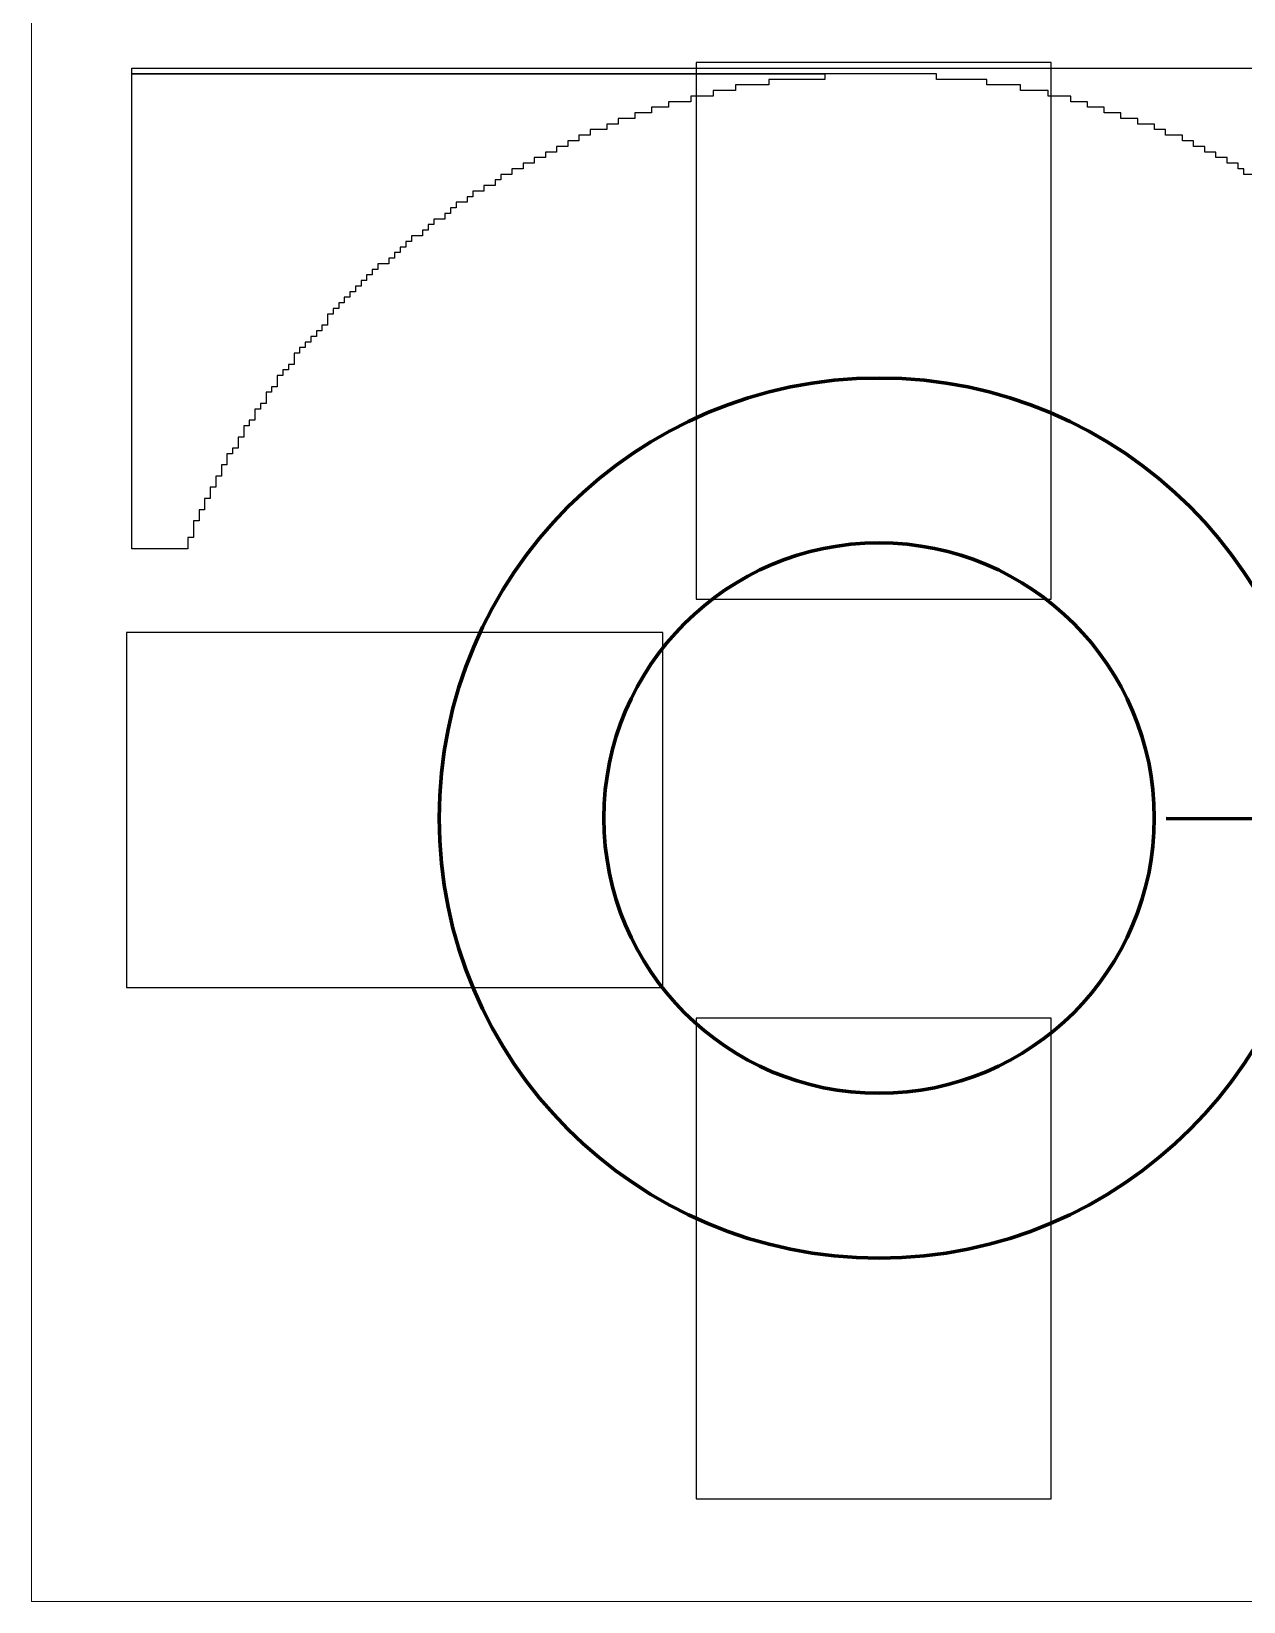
# Model space of a CAD drawing. Header units: millimetres. Extents: x -51 to 50, y -37 to 38.
# Drawn here: x -49.9 to -38.88, y -37.4 to -23.13 of the extents above; entities that cross this region are included whole.
import ezdxf

# ---------------------------------------------------------------- set-up
doc = ezdxf.new("R2010")
doc.units = ezdxf.units.MM
doc.header["$MEASUREMENT"] = 0
doc.layers.add('Camada 1', color=7, linetype='Continuous')

msp = doc.modelspace()

# ---------------------------------------------------------------- linework, layer by layer
at = {"layer": 'Camada 1', "lineweight": 211}
msp.add_ellipse((-42.1915, -30.2764), major_axis=(0, 4), ratio=1, dxfattribs=at)
at = {"layer": 'Camada 1', "lineweight": 120}
msp.add_ellipse((-42.1914, -30.2763), major_axis=(0, 2.5019), ratio=1, dxfattribs=at)
at = {"layer": 'Camada 1', "lineweight": 18}
msp.add_open_spline([(-49.8984, -37.3982), (-49.8984, -37.3982), (49.8984, -37.3982), (49.8984, -37.3982), (49.8984, -37.3982), (49.8984, -37.3982), (49.8984, 37.3983), (49.8984, 37.3983), (49.8984, 37.3983), (49.8984, 37.3983), (-49.8984, 37.3983), (-49.8984, 37.3983), (-49.8984, 37.3983), (-49.8984, 37.3983), (-49.8984, -37.3982), (-49.8984, -37.3982)], degree=3, knots=[0, 0, 0, 0, 0.2, 0.2, 0.2, 0.2, 0.4, 0.4, 0.4, 0.4, 0.6, 0.6, 0.6, 0.6, 1, 1, 1, 1], dxfattribs=at)
at = {"layer": 'Camada 1'}
for points, knots in [([(-48.984, -23.46), (-48.984, -23.46), (-48.984, -23.5108), (-48.984, -23.5108), (-48.984, -23.5108), (-48.984, -23.5108), (-41.6688, -23.5108), (-41.6688, -23.5108), (-41.6688, -23.5108), (-41.6688, -23.5108), (-41.6688, -23.5616), (-41.6688, -23.5616), (-41.6688, -23.5616), (-41.6688, -23.5616), (-41.2116, -23.5616), (-41.2116, -23.5616), (-41.2116, -23.5616), (-41.2116, -23.5616), (-41.2116, -23.6124), (-41.2116, -23.6124), (-41.2116, -23.6124), (-41.2116, -23.6124), (-40.9068, -23.6124), (-40.9068, -23.6124), (-40.9068, -23.6124), (-40.9068, -23.6124), (-40.9068, -23.6632), (-40.9068, -23.6632), (-40.9068, -23.6632), (-40.9068, -23.6632), (-40.6528, -23.6632), (-40.6528, -23.6632), (-40.6528, -23.6632), (-40.6528, -23.6632), (-40.6528, -23.714), (-40.6528, -23.714), (-40.6528, -23.714), (-40.6528, -23.714), (-40.4496, -23.714), (-40.4496, -23.714), (-40.4496, -23.714), (-40.4496, -23.714), (-40.4496, -23.7648), (-40.4496, -23.7648), (-40.4496, -23.7648), (-40.4496, -23.7648), (-40.2972, -23.7648), (-40.2972, -23.7648), (-40.2972, -23.7648), (-40.2972, -23.7648), (-40.2972, -23.8156), (-40.2972, -23.8156), (-40.2972, -23.8156), (-40.2972, -23.8156), (-40.1448, -23.8156), (-40.1448, -23.8156), (-40.1448, -23.8156), (-40.1448, -23.8156), (-40.1448, -23.8664), (-40.1448, -23.8664), (-40.1448, -23.8664), (-40.1448, -23.8664), (-39.9924, -23.8664), (-39.9924, -23.8664), (-39.9924, -23.8664), (-39.9924, -23.8664), (-39.9924, -23.9172), (-39.9924, -23.9172), (-39.9924, -23.9172), (-39.9924, -23.9172), (-39.84, -23.9172), (-39.84, -23.9172), (-39.84, -23.9172), (-39.84, -23.9172), (-39.84, -23.968), (-39.84, -23.968), (-39.84, -23.968), (-39.84, -23.968), (-39.6876, -23.968), (-39.6876, -23.968), (-39.6876, -23.968), (-39.6876, -23.968), (-39.6876, -24.0188), (-39.6876, -24.0188), (-39.6876, -24.0188), (-39.6876, -24.0188), (-39.586, -24.0188), (-39.586, -24.0188), (-39.586, -24.0188), (-39.586, -24.0188), (-39.586, -24.0696), (-39.586, -24.0696), (-39.586, -24.0696), (-39.586, -24.0696), (-39.4336, -24.0696), (-39.4336, -24.0696), (-39.4336, -24.0696), (-39.4336, -24.0696), (-39.4336, -24.1204), (-39.4336, -24.1204), (-39.4336, -24.1204), (-39.4336, -24.1204), (-39.332, -24.1204), (-39.332, -24.1204), (-39.332, -24.1204), (-39.332, -24.1204), (-39.332, -24.1712), (-39.332, -24.1712), (-39.332, -24.1712), (-39.332, -24.1712), (-39.2304, -24.1712), (-39.2304, -24.1712), (-39.2304, -24.1712), (-39.2304, -24.1712), (-39.2304, -24.222), (-39.2304, -24.222), (-39.2304, -24.222), (-39.2304, -24.222), (-39.1288, -24.222), (-39.1288, -24.222), (-39.1288, -24.222), (-39.1288, -24.222), (-39.1288, -24.2728), (-39.1288, -24.2728), (-39.1288, -24.2728), (-39.1288, -24.2728), (-39.0272, -24.2728), (-39.0272, -24.2728), (-39.0272, -24.2728), (-39.0272, -24.2728), (-39.0272, -24.3236), (-39.0272, -24.3236), (-39.0272, -24.3236), (-39.0272, -24.3236), (-38.9256, -24.3236), (-38.9256, -24.3236), (-38.9256, -24.3236), (-38.9256, -24.3236), (-38.9256, -24.3744), (-38.9256, -24.3744), (-38.9256, -24.3744), (-38.9256, -24.3744), (-38.8748, -24.3744), (-38.8748, -24.3744), (-38.8748, -24.3744), (-38.8748, -24.3744), (-38.8748, -24.4252), (-38.8748, -24.4252), (-38.8748, -24.4252), (-38.8748, -24.4252), (-38.7732, -24.4252), (-38.7732, -24.4252), (-38.7732, -24.4252), (-38.7732, -24.4252), (-38.7732, -24.476), (-38.7732, -24.476), (-38.7732, -24.476), (-38.7732, -24.476), (-38.6716, -24.476), (-38.6716, -24.476), (-38.6716, -24.476), (-38.6716, -24.476), (-38.6716, -24.5268), (-38.6716, -24.5268), (-38.6716, -24.5268), (-38.6716, -24.5268), (-38.57, -24.5268), (-38.57, -24.5268), (-38.57, -24.5268), (-38.57, -24.5268), (-38.57, -24.5776), (-38.57, -24.5776), (-38.57, -24.5776), (-38.57, -24.5776), (-38.5192, -24.5776), (-38.5192, -24.5776), (-38.5192, -24.5776), (-38.5192, -24.5776), (-38.5192, -24.6284), (-38.5192, -24.6284), (-38.5192, -24.6284), (-38.5192, -24.6284), (-38.4176, -24.6284), (-38.4176, -24.6284), (-38.4176, -24.6284), (-38.4176, -24.6284), (-38.4176, -24.6791), (-38.4176, -24.6791), (-38.4176, -24.6791), (-38.4176, -24.6791), (-38.3668, -24.6791), (-38.3668, -24.6791), (-38.3668, -24.6791), (-38.3668, -24.6791), (-38.3668, -24.7299), (-38.3668, -24.7299), (-38.3668, -24.7299), (-38.3668, -24.7299), (-34.506, -24.7299), (-34.506, -24.7299), (-34.506, -24.7299), (-34.506, -24.7299), (-34.506, -24.7807), (-34.506, -24.7807), (-34.506, -24.7807), (-34.506, -24.7807), (-34.1504, -24.7807), (-34.1504, -24.7807), (-34.1504, -24.7807), (-34.1504, -24.7807), (-34.1504, -24.8315), (-34.1504, -24.8315), (-34.1504, -24.8315), (-34.1504, -24.8315), (-33.998, -24.8315), (-33.998, -24.8315), (-33.998, -24.8315), (-33.998, -24.8315), (-33.998, -24.8823), (-33.998, -24.8823), (-33.998, -24.8823), (-33.998, -24.8823), (-33.8456, -24.8823), (-33.8456, -24.8823), (-33.8456, -24.8823), (-33.8456, -24.8823), (-33.8456, -24.9331), (-33.8456, -24.9331), (-33.8456, -24.9331), (-33.8456, -24.9331), (-33.744, -24.9331), (-33.744, -24.9331), (-33.744, -24.9331), (-33.744, -24.9331), (-33.744, -24.9839), (-33.744, -24.9839), (-33.744, -24.9839), (-33.744, -24.9839), (-33.6932, -24.9839), (-33.6932, -24.9839), (-33.6932, -24.9839), (-33.6932, -24.9839), (-33.6932, -25.0347), (-33.6932, -25.0347), (-33.6932, -25.0347), (-33.6932, -25.0347), (-33.5916, -25.0347), (-33.5916, -25.0347), (-33.5916, -25.0347), (-33.5916, -25.0347), (-33.5916, -25.0855), (-33.5916, -25.0855), (-33.5916, -25.0855), (-33.5916, -25.0855), (-33.5408, -25.0855), (-33.5408, -25.0855), (-33.5408, -25.0855), (-33.5408, -25.0855), (-33.5408, -25.1363), (-33.5408, -25.1363), (-33.5408, -25.1363), (-33.5408, -25.1363), (-33.4392, -25.1363), (-33.4392, -25.1363), (-33.4392, -25.1363), (-33.4392, -25.1363), (-33.4392, -25.1871), (-33.4392, -25.1871), (-33.4392, -25.1871), (-33.4392, -25.1871), (-33.3884, -25.1871), (-33.3884, -25.1871), (-33.3884, -25.1871), (-33.3884, -25.1871), (-33.3884, -25.2379), (-33.3884, -25.2379), (-33.3884, -25.2379), (-33.3884, -25.2379), (-33.3376, -25.2379), (-33.3376, -25.2379), (-33.3376, -25.2379), (-33.3376, -25.2379), (-33.3376, -25.2887), (-33.3376, -25.2887), (-33.3376, -25.2887), (-33.3376, -25.2887), (-33.2868, -25.2887), (-33.2868, -25.2887), (-33.2868, -25.2887), (-33.2868, -25.2887), (-33.2868, -25.3395), (-33.2868, -25.3395), (-33.2868, -25.3395), (-33.2868, -25.3395), (-33.236, -25.3395), (-33.236, -25.3395), (-33.236, -25.3395), (-33.236, -25.3395), (-33.236, -25.4411), (-33.236, -25.4411), (-33.236, -25.4411), (-33.236, -25.4411), (-33.1852, -25.4411), (-33.1852, -25.4411), (-33.1852, -25.4411), (-33.1852, -25.4411), (-33.1852, -25.4919), (-33.1852, -25.4919), (-33.1852, -25.4919), (-33.1852, -25.4919), (-33.1344, -25.4919), (-33.1344, -25.4919), (-33.1344, -25.4919), (-33.1344, -25.4919), (-33.1344, -25.5935), (-33.1344, -25.5935), (-33.1344, -25.5935), (-33.1344, -25.5935), (-33.0836, -25.5935), (-33.0836, -25.5935), (-33.0836, -25.5935), (-33.0836, -25.5935), (-33.0836, -25.6443), (-33.0836, -25.6443), (-33.0836, -25.6443), (-33.0836, -25.6443), (-33.0328, -25.6443), (-33.0328, -25.6443), (-33.0328, -25.6443), (-33.0328, -25.6443), (-33.0328, -25.7459), (-33.0328, -25.7459), (-33.0328, -25.7459), (-33.0328, -25.7459), (-32.982, -25.7459), (-32.982, -25.7459), (-32.982, -25.7459), (-32.982, -25.7459), (-32.982, -25.8983), (-32.982, -25.8983), (-32.982, -25.8983), (-32.982, -25.8983), (-32.9312, -25.8983), (-32.9312, -25.8983), (-32.9312, -25.8983), (-32.9312, -25.8983), (-32.9312, -26.0507), (-32.9312, -26.0507), (-32.9312, -26.0507), (-32.9312, -26.0507), (-32.8804, -26.0507), (-32.8804, -26.0507), (-32.8804, -26.0507), (-32.8804, -26.0507), (-32.8804, -26.8635), (-32.8804, -26.8635), (-32.8804, -26.8635), (-32.8804, -26.8635), (-32.9312, -26.8635), (-32.9312, -26.8635), (-32.9312, -26.8635), (-32.9312, -26.8635), (-32.9312, -26.9143), (-32.9312, -26.9143), (-32.9312, -26.9143), (-32.9312, -26.9143), (-25.9209, -26.9143), (-25.9209, -26.9143), (-25.9209, -26.9143), (-25.9209, -26.9143), (-25.9209, -26.8635), (-25.9209, -26.8635), (-25.9209, -26.8635), (-25.9209, -26.8635), (-26.1749, -26.8635), (-26.1749, -26.8635), (-26.1749, -26.8635), (-26.1749, -26.8635), (-26.1749, -26.8127), (-26.1749, -26.8127), (-26.1749, -26.8127), (-26.1749, -26.8127), (-26.3273, -26.8127), (-26.3273, -26.8127), (-26.3273, -26.8127), (-26.3273, -26.8127), (-26.3273, -26.7619), (-26.3273, -26.7619), (-26.3273, -26.7619), (-26.3273, -26.7619), (-26.4289, -26.7619), (-26.4289, -26.7619), (-26.4289, -26.7619), (-26.4289, -26.7619), (-26.4289, -26.7111), (-26.4289, -26.7111), (-26.4289, -26.7111), (-26.4289, -26.7111), (-26.5305, -26.7111), (-26.5305, -26.7111), (-26.5305, -26.7111), (-26.5305, -26.7111), (-26.5305, -26.6603), (-26.5305, -26.6603), (-26.5305, -26.6603), (-26.5305, -26.6603), (-26.5813, -26.6603), (-26.5813, -26.6603), (-26.5813, -26.6603), (-26.5813, -26.6603), (-26.5813, -26.6095), (-26.5813, -26.6095), (-26.5813, -26.6095), (-26.5813, -26.6095), (-26.6829, -26.6095), (-26.6829, -26.6095), (-26.6829, -26.6095), (-26.6829, -26.6095), (-26.6829, -26.5587), (-26.6829, -26.5587), (-26.6829, -26.5587), (-26.6829, -26.5587), (-26.7337, -26.5587), (-26.7337, -26.5587), (-26.7337, -26.5587), (-26.7337, -26.5587), (-26.7337, -26.5079), (-26.7337, -26.5079), (-26.7337, -26.5079), (-26.7337, -26.5079), (-26.8352, -26.5079), (-26.8352, -26.5079), (-26.8352, -26.5079), (-26.8352, -26.5079), (-26.8352, -26.4571), (-26.8352, -26.4571), (-26.8352, -26.4571), (-26.8352, -26.4571), (-26.886, -26.4571), (-26.886, -26.4571), (-26.886, -26.4571), (-26.886, -26.4571), (-26.886, -26.4063), (-26.886, -26.4063), (-26.886, -26.4063), (-26.886, -26.4063), (-26.9368, -26.4063), (-26.9368, -26.4063), (-26.9368, -26.4063), (-26.9368, -26.4063), (-26.9368, -26.3555), (-26.9368, -26.3555), (-26.9368, -26.3555), (-26.9368, -26.3555), (-26.9876, -26.3555), (-26.9876, -26.3555), (-26.9876, -26.3555), (-26.9876, -26.3555), (-26.9876, -26.2539), (-26.9876, -26.2539), (-26.9876, -26.2539), (-26.9876, -26.2539), (-27.0384, -26.2539), (-27.0384, -26.2539), (-27.0384, -26.2539), (-27.0384, -26.2539), (-27.0384, -26.2031), (-27.0384, -26.2031), (-27.0384, -26.2031), (-27.0384, -26.2031), (-27.0892, -26.2031), (-27.0892, -26.2031), (-27.0892, -26.2031), (-27.0892, -26.2031), (-27.0892, -26.1523), (-27.0892, -26.1523), (-27.0892, -26.1523), (-27.0892, -26.1523), (-27.14, -26.1523), (-27.14, -26.1523), (-27.14, -26.1523), (-27.14, -26.1523), (-27.14, -26.0507), (-27.14, -26.0507), (-27.14, -26.0507), (-27.14, -26.0507), (-27.1908, -26.0507), (-27.1908, -26.0507), (-27.1908, -26.0507), (-27.1908, -26.0507), (-27.1908, -25.9491), (-27.1908, -25.9491), (-27.1908, -25.9491), (-27.1908, -25.9491), (-27.2416, -25.9491), (-27.2416, -25.9491), (-27.2416, -25.9491), (-27.2416, -25.9491), (-27.2416, -25.8475), (-27.2416, -25.8475), (-27.2416, -25.8475), (-27.2416, -25.8475), (-27.2924, -25.8475), (-27.2924, -25.8475), (-27.2924, -25.8475), (-27.2924, -25.8475), (-27.2924, -25.6951), (-27.2924, -25.6951), (-27.2924, -25.6951), (-27.2924, -25.6951), (-27.3432, -25.6951), (-27.3432, -25.6951), (-27.3432, -25.6951), (-27.3432, -25.6951), (-27.3432, -25.4919), (-27.3432, -25.4919), (-27.3432, -25.4919), (-27.3432, -25.4919), (-27.394, -25.4919), (-27.394, -25.4919), (-27.394, -25.4919), (-27.394, -25.4919), (-27.394, -24.8823), (-27.394, -24.8823), (-27.394, -24.8823), (-27.394, -24.8823), (-27.3432, -24.8823), (-27.3432, -24.8823), (-27.3432, -24.8823), (-27.3432, -24.8823), (-27.3432, -24.6791), (-27.3432, -24.6791), (-27.3432, -24.6791), (-27.3432, -24.6791), (-27.2924, -24.6791), (-27.2924, -24.6791), (-27.2924, -24.6791), (-27.2924, -24.6791), (-27.2924, -24.5268), (-27.2924, -24.5268), (-27.2924, -24.5268), (-27.2924, -24.5268), (-27.2416, -24.5268), (-27.2416, -24.5268), (-27.2416, -24.5268), (-27.2416, -24.5268), (-27.2416, -24.4252), (-27.2416, -24.4252), (-27.2416, -24.4252), (-27.2416, -24.4252), (-27.1908, -24.4252), (-27.1908, -24.4252), (-27.1908, -24.4252), (-27.1908, -24.4252), (-27.1908, -24.3236), (-27.1908, -24.3236), (-27.1908, -24.3236), (-27.1908, -24.3236), (-27.14, -24.3236), (-27.14, -24.3236), (-27.14, -24.3236), (-27.14, -24.3236), (-27.14, -24.2728), (-27.14, -24.2728), (-27.14, -24.2728), (-27.14, -24.2728), (-27.0892, -24.2728), (-27.0892, -24.2728), (-27.0892, -24.2728), (-27.0892, -24.2728), (-27.0892, -24.1712), (-27.0892, -24.1712), (-27.0892, -24.1712), (-27.0892, -24.1712), (-27.0384, -24.1712), (-27.0384, -24.1712), (-27.0384, -24.1712), (-27.0384, -24.1712), (-27.0384, -24.1204), (-27.0384, -24.1204), (-27.0384, -24.1204), (-27.0384, -24.1204), (-26.9876, -24.1204), (-26.9876, -24.1204), (-26.9876, -24.1204), (-26.9876, -24.1204), (-26.9876, -24.0696), (-26.9876, -24.0696), (-26.9876, -24.0696), (-26.9876, -24.0696), (-26.9368, -24.0696), (-26.9368, -24.0696), (-26.9368, -24.0696), (-26.9368, -24.0696), (-26.9368, -24.0188), (-26.9368, -24.0188), (-26.9368, -24.0188), (-26.9368, -24.0188), (-26.886, -24.0188), (-26.886, -24.0188), (-26.886, -24.0188), (-26.886, -24.0188), (-26.886, -23.968), (-26.886, -23.968), (-26.886, -23.968), (-26.886, -23.968), (-26.8352, -23.968), (-26.8352, -23.968), (-26.8352, -23.968), (-26.8352, -23.968), (-26.8352, -23.9172), (-26.8352, -23.9172), (-26.8352, -23.9172), (-26.8352, -23.9172), (-26.7844, -23.9172), (-26.7844, -23.9172), (-26.7844, -23.9172), (-26.7844, -23.9172), (-26.7844, -23.8664), (-26.7844, -23.8664), (-26.7844, -23.8664), (-26.7844, -23.8664), (-26.7337, -23.8664), (-26.7337, -23.8664), (-26.7337, -23.8664), (-26.7337, -23.8664), (-26.7337, -23.8156), (-26.7337, -23.8156), (-26.7337, -23.8156), (-26.7337, -23.8156), (-26.6321, -23.8156), (-26.6321, -23.8156), (-26.6321, -23.8156), (-26.6321, -23.8156), (-26.6321, -23.7648), (-26.6321, -23.7648), (-26.6321, -23.7648), (-26.6321, -23.7648), (-26.5813, -23.7648), (-26.5813, -23.7648), (-26.5813, -23.7648), (-26.5813, -23.7648), (-26.5813, -23.714), (-26.5813, -23.714), (-26.5813, -23.714), (-26.5813, -23.714), (-26.4797, -23.714), (-26.4797, -23.714), (-26.4797, -23.714), (-26.4797, -23.714), (-26.4797, -23.6632), (-26.4797, -23.6632), (-26.4797, -23.6632), (-26.4797, -23.6632), (-26.3781, -23.6632), (-26.3781, -23.6632), (-26.3781, -23.6632), (-26.3781, -23.6632), (-26.3781, -23.6124), (-26.3781, -23.6124), (-26.3781, -23.6124), (-26.3781, -23.6124), (-26.2765, -23.6124), (-26.2765, -23.6124), (-26.2765, -23.6124), (-26.2765, -23.6124), (-26.2765, -23.5616), (-26.2765, -23.5616), (-26.2765, -23.5616), (-26.2765, -23.5616), (-26.0733, -23.5616), (-26.0733, -23.5616), (-26.0733, -23.5616), (-26.0733, -23.5616), (-26.0733, -23.5108), (-26.0733, -23.5108), (-26.0733, -23.5108), (-26.0733, -23.5108), (-25.7177, -23.5108), (-25.7177, -23.5108), (-25.7177, -23.5108), (-25.7177, -23.5108), (-25.7177, -23.46), (-25.7177, -23.46), (-25.7177, -23.46), (-25.7177, -23.46), (-48.984, -23.46), (-48.984, -23.46)], [0, 0, 0, 0, 0.0057803, 0.0057803, 0.0057803, 0.0057803, 0.0115607, 0.0115607, 0.0115607, 0.0115607, 0.017341, 0.017341, 0.017341, 0.017341, 0.0231214, 0.0231214, 0.0231214, 0.0231214, 0.0289017, 0.0289017, 0.0289017, 0.0289017, 0.0346821, 0.0346821, 0.0346821, 0.0346821, 0.0404624, 0.0404624, 0.0404624, 0.0404624, 0.0462428, 0.0462428, 0.0462428, 0.0462428, 0.0520231, 0.0520231, 0.0520231, 0.0520231, 0.0578035, 0.0578035, 0.0578035, 0.0578035, 0.0635838, 0.0635838, 0.0635838, 0.0635838, 0.0693642, 0.0693642, 0.0693642, 0.0693642, 0.0751445, 0.0751445, 0.0751445, 0.0751445, 0.0809249, 0.0809249, 0.0809249, 0.0809249, 0.0867052, 0.0867052, 0.0867052, 0.0867052, 0.0924855, 0.0924855, 0.0924855, 0.0924855, 0.0982659, 0.0982659, 0.0982659, 0.0982659, 0.1040462, 0.1040462, 0.1040462, 0.1040462, 0.1098266, 0.1098266, 0.1098266, 0.1098266, 0.1156069, 0.1156069, 0.1156069, 0.1156069, 0.1213873, 0.1213873, 0.1213873, 0.1213873, 0.1271676, 0.1271676, 0.1271676, 0.1271676, 0.132948, 0.132948, 0.132948, 0.132948, 0.1387283, 0.1387283, 0.1387283, 0.1387283, 0.1445087, 0.1445087, 0.1445087, 0.1445087, 0.150289, 0.150289, 0.150289, 0.150289, 0.1560694, 0.1560694, 0.1560694, 0.1560694, 0.1618497, 0.1618497, 0.1618497, 0.1618497, 0.1676301, 0.1676301, 0.1676301, 0.1676301, 0.1734104, 0.1734104, 0.1734104, 0.1734104, 0.1791908, 0.1791908, 0.1791908, 0.1791908, 0.1849711, 0.1849711, 0.1849711, 0.1849711, 0.1907514, 0.1907514, 0.1907514, 0.1907514, 0.1965318, 0.1965318, 0.1965318, 0.1965318, 0.2023121, 0.2023121, 0.2023121, 0.2023121, 0.2080925, 0.2080925, 0.2080925, 0.2080925, 0.2138728, 0.2138728, 0.2138728, 0.2138728, 0.2196532, 0.2196532, 0.2196532, 0.2196532, 0.2254335, 0.2254335, 0.2254335, 0.2254335, 0.2312139, 0.2312139, 0.2312139, 0.2312139, 0.2369942, 0.2369942, 0.2369942, 0.2369942, 0.2427746, 0.2427746, 0.2427746, 0.2427746, 0.2485549, 0.2485549, 0.2485549, 0.2485549, 0.2543353, 0.2543353, 0.2543353, 0.2543353, 0.2601156, 0.2601156, 0.2601156, 0.2601156, 0.265896, 0.265896, 0.265896, 0.265896, 0.2716763, 0.2716763, 0.2716763, 0.2716763, 0.2774566, 0.2774566, 0.2774566, 0.2774566, 0.283237, 0.283237, 0.283237, 0.283237, 0.2890173, 0.2890173, 0.2890173, 0.2890173, 0.2947977, 0.2947977, 0.2947977, 0.2947977, 0.300578, 0.300578, 0.300578, 0.300578, 0.3063584, 0.3063584, 0.3063584, 0.3063584, 0.3121387, 0.3121387, 0.3121387, 0.3121387, 0.3179191, 0.3179191, 0.3179191, 0.3179191, 0.3236994, 0.3236994, 0.3236994, 0.3236994, 0.3294798, 0.3294798, 0.3294798, 0.3294798, 0.3352601, 0.3352601, 0.3352601, 0.3352601, 0.3410405, 0.3410405, 0.3410405, 0.3410405, 0.3468208, 0.3468208, 0.3468208, 0.3468208, 0.3526012, 0.3526012, 0.3526012, 0.3526012, 0.3583815, 0.3583815, 0.3583815, 0.3583815, 0.3641618, 0.3641618, 0.3641618, 0.3641618, 0.3699422, 0.3699422, 0.3699422, 0.3699422, 0.3757225, 0.3757225, 0.3757225, 0.3757225, 0.3815029, 0.3815029, 0.3815029, 0.3815029, 0.3872832, 0.3872832, 0.3872832, 0.3872832, 0.3930636, 0.3930636, 0.3930636, 0.3930636, 0.3988439, 0.3988439, 0.3988439, 0.3988439, 0.4046243, 0.4046243, 0.4046243, 0.4046243, 0.4104046, 0.4104046, 0.4104046, 0.4104046, 0.416185, 0.416185, 0.416185, 0.416185, 0.4219653, 0.4219653, 0.4219653, 0.4219653, 0.4277457, 0.4277457, 0.4277457, 0.4277457, 0.433526, 0.433526, 0.433526, 0.433526, 0.4393064, 0.4393064, 0.4393064, 0.4393064, 0.4450867, 0.4450867, 0.4450867, 0.4450867, 0.4508671, 0.4508671, 0.4508671, 0.4508671, 0.4566474, 0.4566474, 0.4566474, 0.4566474, 0.4624277, 0.4624277, 0.4624277, 0.4624277, 0.4682081, 0.4682081, 0.4682081, 0.4682081, 0.4739884, 0.4739884, 0.4739884, 0.4739884, 0.4797688, 0.4797688, 0.4797688, 0.4797688, 0.4855491, 0.4855491, 0.4855491, 0.4855491, 0.4913295, 0.4913295, 0.4913295, 0.4913295, 0.4971098, 0.4971098, 0.4971098, 0.4971098, 0.5028902, 0.5028902, 0.5028902, 0.5028902, 0.5086705, 0.5086705, 0.5086705, 0.5086705, 0.5144509, 0.5144509, 0.5144509, 0.5144509, 0.5202312, 0.5202312, 0.5202312, 0.5202312, 0.5260116, 0.5260116, 0.5260116, 0.5260116, 0.5317919, 0.5317919, 0.5317919, 0.5317919, 0.5375723, 0.5375723, 0.5375723, 0.5375723, 0.5433526, 0.5433526, 0.5433526, 0.5433526, 0.5491329, 0.5491329, 0.5491329, 0.5491329, 0.5549133, 0.5549133, 0.5549133, 0.5549133, 0.5606936, 0.5606936, 0.5606936, 0.5606936, 0.566474, 0.566474, 0.566474, 0.566474, 0.5722543, 0.5722543, 0.5722543, 0.5722543, 0.5780347, 0.5780347, 0.5780347, 0.5780347, 0.583815, 0.583815, 0.583815, 0.583815, 0.5895954, 0.5895954, 0.5895954, 0.5895954, 0.5953757, 0.5953757, 0.5953757, 0.5953757, 0.6011561, 0.6011561, 0.6011561, 0.6011561, 0.6069364, 0.6069364, 0.6069364, 0.6069364, 0.6127168, 0.6127168, 0.6127168, 0.6127168, 0.6184971, 0.6184971, 0.6184971, 0.6184971, 0.6242775, 0.6242775, 0.6242775, 0.6242775, 0.6300578, 0.6300578, 0.6300578, 0.6300578, 0.6358382, 0.6358382, 0.6358382, 0.6358382, 0.6416185, 0.6416185, 0.6416185, 0.6416185, 0.6473988, 0.6473988, 0.6473988, 0.6473988, 0.6531792, 0.6531792, 0.6531792, 0.6531792, 0.6589595, 0.6589595, 0.6589595, 0.6589595, 0.6647399, 0.6647399, 0.6647399, 0.6647399, 0.6705202, 0.6705202, 0.6705202, 0.6705202, 0.6763006, 0.6763006, 0.6763006, 0.6763006, 0.6820809, 0.6820809, 0.6820809, 0.6820809, 0.6878613, 0.6878613, 0.6878613, 0.6878613, 0.6936416, 0.6936416, 0.6936416, 0.6936416, 0.699422, 0.699422, 0.699422, 0.699422, 0.7052023, 0.7052023, 0.7052023, 0.7052023, 0.7109827, 0.7109827, 0.7109827, 0.7109827, 0.716763, 0.716763, 0.716763, 0.716763, 0.7225434, 0.7225434, 0.7225434, 0.7225434, 0.7283237, 0.7283237, 0.7283237, 0.7283237, 0.734104, 0.734104, 0.734104, 0.734104, 0.7398844, 0.7398844, 0.7398844, 0.7398844, 0.7456647, 0.7456647, 0.7456647, 0.7456647, 0.7514451, 0.7514451, 0.7514451, 0.7514451, 0.7572254, 0.7572254, 0.7572254, 0.7572254, 0.7630058, 0.7630058, 0.7630058, 0.7630058, 0.7687861, 0.7687861, 0.7687861, 0.7687861, 0.7745665, 0.7745665, 0.7745665, 0.7745665, 0.7803468, 0.7803468, 0.7803468, 0.7803468, 0.7861272, 0.7861272, 0.7861272, 0.7861272, 0.7919075, 0.7919075, 0.7919075, 0.7919075, 0.7976879, 0.7976879, 0.7976879, 0.7976879, 0.8034682, 0.8034682, 0.8034682, 0.8034682, 0.8092486, 0.8092486, 0.8092486, 0.8092486, 0.8150289, 0.8150289, 0.8150289, 0.8150289, 0.8208092, 0.8208092, 0.8208092, 0.8208092, 0.8265896, 0.8265896, 0.8265896, 0.8265896, 0.8323699, 0.8323699, 0.8323699, 0.8323699, 0.8381503, 0.8381503, 0.8381503, 0.8381503, 0.8439306, 0.8439306, 0.8439306, 0.8439306, 0.849711, 0.849711, 0.849711, 0.849711, 0.8554913, 0.8554913, 0.8554913, 0.8554913, 0.8612717, 0.8612717, 0.8612717, 0.8612717, 0.867052, 0.867052, 0.867052, 0.867052, 0.8728324, 0.8728324, 0.8728324, 0.8728324, 0.8786127, 0.8786127, 0.8786127, 0.8786127, 0.8843931, 0.8843931, 0.8843931, 0.8843931, 0.8901734, 0.8901734, 0.8901734, 0.8901734, 0.8959538, 0.8959538, 0.8959538, 0.8959538, 0.9017341, 0.9017341, 0.9017341, 0.9017341, 0.9075145, 0.9075145, 0.9075145, 0.9075145, 0.9132948, 0.9132948, 0.9132948, 0.9132948, 0.9190751, 0.9190751, 0.9190751, 0.9190751, 0.9248555, 0.9248555, 0.9248555, 0.9248555, 0.9306358, 0.9306358, 0.9306358, 0.9306358, 0.9364162, 0.9364162, 0.9364162, 0.9364162, 0.9421965, 0.9421965, 0.9421965, 0.9421965, 0.9479769, 0.9479769, 0.9479769, 0.9479769, 0.9537572, 0.9537572, 0.9537572, 0.9537572, 0.9595376, 0.9595376, 0.9595376, 0.9595376, 0.9653179, 0.9653179, 0.9653179, 0.9653179, 0.9710983, 0.9710983, 0.9710983, 0.9710983, 0.9768786, 0.9768786, 0.9768786, 0.9768786, 0.982659, 0.982659, 0.982659, 0.982659, 0.9884393, 0.9884393, 0.9884393, 0.9884393, 1, 1, 1, 1]), ([(-48.984, -23.5108), (-48.984, -23.5108), (-48.984, -27.8287), (-48.984, -27.8287), (-48.984, -27.8287), (-48.984, -27.8287), (-48.476, -27.8287), (-48.476, -27.8287), (-48.476, -27.8287), (-48.476, -27.8287), (-48.476, -27.7271), (-48.476, -27.7271), (-48.476, -27.7271), (-48.476, -27.7271), (-48.4252, -27.7271), (-48.4252, -27.7271), (-48.4252, -27.7271), (-48.4252, -27.7271), (-48.4252, -27.5747), (-48.4252, -27.5747), (-48.4252, -27.5747), (-48.4252, -27.5747), (-48.3744, -27.5747), (-48.3744, -27.5747), (-48.3744, -27.5747), (-48.3744, -27.5747), (-48.3744, -27.4731), (-48.3744, -27.4731), (-48.3744, -27.4731), (-48.3744, -27.4731), (-48.3236, -27.4731), (-48.3236, -27.4731), (-48.3236, -27.4731), (-48.3236, -27.4731), (-48.3236, -27.3715), (-48.3236, -27.3715), (-48.3236, -27.3715), (-48.3236, -27.3715), (-48.2728, -27.3715), (-48.2728, -27.3715), (-48.2728, -27.3715), (-48.2728, -27.3715), (-48.2728, -27.2699), (-48.2728, -27.2699), (-48.2728, -27.2699), (-48.2728, -27.2699), (-48.222, -27.2699), (-48.222, -27.2699), (-48.222, -27.2699), (-48.222, -27.2699), (-48.222, -27.1683), (-48.222, -27.1683), (-48.222, -27.1683), (-48.222, -27.1683), (-48.1712, -27.1683), (-48.1712, -27.1683), (-48.1712, -27.1683), (-48.1712, -27.1683), (-48.1712, -27.0667), (-48.1712, -27.0667), (-48.1712, -27.0667), (-48.1712, -27.0667), (-48.1204, -27.0667), (-48.1204, -27.0667), (-48.1204, -27.0667), (-48.1204, -27.0667), (-48.1204, -26.9651), (-48.1204, -26.9651), (-48.1204, -26.9651), (-48.1204, -26.9651), (-48.0696, -26.9651), (-48.0696, -26.9651), (-48.0696, -26.9651), (-48.0696, -26.9651), (-48.0696, -26.9143), (-48.0696, -26.9143), (-48.0696, -26.9143), (-48.0696, -26.9143), (-48.0188, -26.9143), (-48.0188, -26.9143), (-48.0188, -26.9143), (-48.0188, -26.9143), (-48.0188, -26.8127), (-48.0188, -26.8127), (-48.0188, -26.8127), (-48.0188, -26.8127), (-47.968, -26.8127), (-47.968, -26.8127), (-47.968, -26.8127), (-47.968, -26.8127), (-47.968, -26.7111), (-47.968, -26.7111), (-47.968, -26.7111), (-47.968, -26.7111), (-47.9172, -26.7111), (-47.9172, -26.7111), (-47.9172, -26.7111), (-47.9172, -26.7111), (-47.9172, -26.6603), (-47.9172, -26.6603), (-47.9172, -26.6603), (-47.9172, -26.6603), (-47.8664, -26.6603), (-47.8664, -26.6603), (-47.8664, -26.6603), (-47.8664, -26.6603), (-47.8664, -26.5587), (-47.8664, -26.5587), (-47.8664, -26.5587), (-47.8664, -26.5587), (-47.8156, -26.5587), (-47.8156, -26.5587), (-47.8156, -26.5587), (-47.8156, -26.5587), (-47.8156, -26.5079), (-47.8156, -26.5079), (-47.8156, -26.5079), (-47.8156, -26.5079), (-47.7648, -26.5079), (-47.7648, -26.5079), (-47.7648, -26.5079), (-47.7648, -26.5079), (-47.7648, -26.4063), (-47.7648, -26.4063), (-47.7648, -26.4063), (-47.7648, -26.4063), (-47.714, -26.4063), (-47.714, -26.4063), (-47.714, -26.4063), (-47.714, -26.4063), (-47.714, -26.3555), (-47.714, -26.3555), (-47.714, -26.3555), (-47.714, -26.3555), (-47.6632, -26.3555), (-47.6632, -26.3555), (-47.6632, -26.3555), (-47.6632, -26.3555), (-47.6632, -26.2539), (-47.6632, -26.2539), (-47.6632, -26.2539), (-47.6632, -26.2539), (-47.6124, -26.2539), (-47.6124, -26.2539), (-47.6124, -26.2539), (-47.6124, -26.2539), (-47.6124, -26.2031), (-47.6124, -26.2031), (-47.6124, -26.2031), (-47.6124, -26.2031), (-47.5616, -26.2031), (-47.5616, -26.2031), (-47.5616, -26.2031), (-47.5616, -26.2031), (-47.5616, -26.1523), (-47.5616, -26.1523), (-47.5616, -26.1523), (-47.5616, -26.1523), (-47.5108, -26.1523), (-47.5108, -26.1523), (-47.5108, -26.1523), (-47.5108, -26.1523), (-47.5108, -26.0507), (-47.5108, -26.0507), (-47.5108, -26.0507), (-47.5108, -26.0507), (-47.46, -26.0507), (-47.46, -26.0507), (-47.46, -26.0507), (-47.46, -26.0507), (-47.46, -25.9999), (-47.46, -25.9999), (-47.46, -25.9999), (-47.46, -25.9999), (-47.4092, -25.9999), (-47.4092, -25.9999), (-47.4092, -25.9999), (-47.4092, -25.9999), (-47.4092, -25.9491), (-47.4092, -25.9491), (-47.4092, -25.9491), (-47.4092, -25.9491), (-47.3584, -25.9491), (-47.3584, -25.9491), (-47.3584, -25.9491), (-47.3584, -25.9491), (-47.3584, -25.8983), (-47.3584, -25.8983), (-47.3584, -25.8983), (-47.3584, -25.8983), (-47.3076, -25.8983), (-47.3076, -25.8983), (-47.3076, -25.8983), (-47.3076, -25.8983), (-47.3076, -25.8475), (-47.3076, -25.8475), (-47.3076, -25.8475), (-47.3076, -25.8475), (-47.2568, -25.8475), (-47.2568, -25.8475), (-47.2568, -25.8475), (-47.2568, -25.8475), (-47.2568, -25.7967), (-47.2568, -25.7967), (-47.2568, -25.7967), (-47.2568, -25.7967), (-47.206, -25.7967), (-47.206, -25.7967), (-47.206, -25.7967), (-47.206, -25.7967), (-47.206, -25.6951), (-47.206, -25.6951), (-47.206, -25.6951), (-47.206, -25.6951), (-47.1552, -25.6951), (-47.1552, -25.6951), (-47.1552, -25.6951), (-47.1552, -25.6951), (-47.1552, -25.6443), (-47.1552, -25.6443), (-47.1552, -25.6443), (-47.1552, -25.6443), (-47.1044, -25.6443), (-47.1044, -25.6443), (-47.1044, -25.6443), (-47.1044, -25.6443), (-47.1044, -25.5935), (-47.1044, -25.5935), (-47.1044, -25.5935), (-47.1044, -25.5935), (-47.0536, -25.5935), (-47.0536, -25.5935), (-47.0536, -25.5935), (-47.0536, -25.5935), (-47.0536, -25.5427), (-47.0536, -25.5427), (-47.0536, -25.5427), (-47.0536, -25.5427), (-47.0028, -25.5427), (-47.0028, -25.5427), (-47.0028, -25.5427), (-47.0028, -25.5427), (-47.0028, -25.4919), (-47.0028, -25.4919), (-47.0028, -25.4919), (-47.0028, -25.4919), (-46.952, -25.4919), (-46.952, -25.4919), (-46.952, -25.4919), (-46.952, -25.4919), (-46.952, -25.4411), (-46.952, -25.4411), (-46.952, -25.4411), (-46.952, -25.4411), (-46.9012, -25.4411), (-46.9012, -25.4411), (-46.9012, -25.4411), (-46.9012, -25.4411), (-46.9012, -25.3903), (-46.9012, -25.3903), (-46.9012, -25.3903), (-46.9012, -25.3903), (-46.8504, -25.3903), (-46.8504, -25.3903), (-46.8504, -25.3903), (-46.8504, -25.3903), (-46.8504, -25.3395), (-46.8504, -25.3395), (-46.8504, -25.3395), (-46.8504, -25.3395), (-46.7996, -25.3395), (-46.7996, -25.3395), (-46.7996, -25.3395), (-46.7996, -25.3395), (-46.7996, -25.2887), (-46.7996, -25.2887), (-46.7996, -25.2887), (-46.7996, -25.2887), (-46.7488, -25.2887), (-46.7488, -25.2887), (-46.7488, -25.2887), (-46.7488, -25.2887), (-46.7488, -25.2379), (-46.7488, -25.2379), (-46.7488, -25.2379), (-46.7488, -25.2379), (-46.6472, -25.2379), (-46.6472, -25.2379), (-46.6472, -25.2379), (-46.6472, -25.2379), (-46.6472, -25.1871), (-46.6472, -25.1871), (-46.6472, -25.1871), (-46.6472, -25.1871), (-46.5964, -25.1871), (-46.5964, -25.1871), (-46.5964, -25.1871), (-46.5964, -25.1871), (-46.5964, -25.1363), (-46.5964, -25.1363), (-46.5964, -25.1363), (-46.5964, -25.1363), (-46.5456, -25.1363), (-46.5456, -25.1363), (-46.5456, -25.1363), (-46.5456, -25.1363), (-46.5456, -25.0855), (-46.5456, -25.0855), (-46.5456, -25.0855), (-46.5456, -25.0855), (-46.4948, -25.0855), (-46.4948, -25.0855), (-46.4948, -25.0855), (-46.4948, -25.0855), (-46.4948, -25.0347), (-46.4948, -25.0347), (-46.4948, -25.0347), (-46.4948, -25.0347), (-46.444, -25.0347), (-46.444, -25.0347), (-46.444, -25.0347), (-46.444, -25.0347), (-46.444, -24.9839), (-46.444, -24.9839), (-46.444, -24.9839), (-46.444, -24.9839), (-46.3424, -24.9839), (-46.3424, -24.9839), (-46.3424, -24.9839), (-46.3424, -24.9839), (-46.3424, -24.9331), (-46.3424, -24.9331), (-46.3424, -24.9331), (-46.3424, -24.9331), (-46.2916, -24.9331), (-46.2916, -24.9331), (-46.2916, -24.9331), (-46.2916, -24.9331), (-46.2916, -24.8823), (-46.2916, -24.8823), (-46.2916, -24.8823), (-46.2916, -24.8823), (-46.2408, -24.8823), (-46.2408, -24.8823), (-46.2408, -24.8823), (-46.2408, -24.8823), (-46.2408, -24.8315), (-46.2408, -24.8315), (-46.2408, -24.8315), (-46.2408, -24.8315), (-46.1392, -24.8315), (-46.1392, -24.8315), (-46.1392, -24.8315), (-46.1392, -24.8315), (-46.1392, -24.7807), (-46.1392, -24.7807), (-46.1392, -24.7807), (-46.1392, -24.7807), (-46.0884, -24.7807), (-46.0884, -24.7807), (-46.0884, -24.7807), (-46.0884, -24.7807), (-46.0884, -24.7299), (-46.0884, -24.7299), (-46.0884, -24.7299), (-46.0884, -24.7299), (-46.0376, -24.7299), (-46.0376, -24.7299), (-46.0376, -24.7299), (-46.0376, -24.7299), (-46.0376, -24.6791), (-46.0376, -24.6791), (-46.0376, -24.6791), (-46.0376, -24.6791), (-45.936, -24.6791), (-45.936, -24.6791), (-45.936, -24.6791), (-45.936, -24.6791), (-45.936, -24.6284), (-45.936, -24.6284), (-45.936, -24.6284), (-45.936, -24.6284), (-45.8852, -24.6284), (-45.8852, -24.6284), (-45.8852, -24.6284), (-45.8852, -24.6284), (-45.8852, -24.5776), (-45.8852, -24.5776), (-45.8852, -24.5776), (-45.8852, -24.5776), (-45.7836, -24.5776), (-45.7836, -24.5776), (-45.7836, -24.5776), (-45.7836, -24.5776), (-45.7836, -24.5268), (-45.7836, -24.5268), (-45.7836, -24.5268), (-45.7836, -24.5268), (-45.682, -24.5268), (-45.682, -24.5268), (-45.682, -24.5268), (-45.682, -24.5268), (-45.682, -24.476), (-45.682, -24.476), (-45.682, -24.476), (-45.682, -24.476), (-45.6312, -24.476), (-45.6312, -24.476), (-45.6312, -24.476), (-45.6312, -24.476), (-45.6312, -24.4252), (-45.6312, -24.4252), (-45.6312, -24.4252), (-45.6312, -24.4252), (-45.5296, -24.4252), (-45.5296, -24.4252), (-45.5296, -24.4252), (-45.5296, -24.4252), (-45.5296, -24.3744), (-45.5296, -24.3744), (-45.5296, -24.3744), (-45.5296, -24.3744), (-45.428, -24.3744), (-45.428, -24.3744), (-45.428, -24.3744), (-45.428, -24.3744), (-45.428, -24.3236), (-45.428, -24.3236), (-45.428, -24.3236), (-45.428, -24.3236), (-45.3264, -24.3236), (-45.3264, -24.3236), (-45.3264, -24.3236), (-45.3264, -24.3236), (-45.3264, -24.2728), (-45.3264, -24.2728), (-45.3264, -24.2728), (-45.3264, -24.2728), (-45.2248, -24.2728), (-45.2248, -24.2728), (-45.2248, -24.2728), (-45.2248, -24.2728), (-45.2248, -24.222), (-45.2248, -24.222), (-45.2248, -24.222), (-45.2248, -24.222), (-45.1232, -24.222), (-45.1232, -24.222), (-45.1232, -24.222), (-45.1232, -24.222), (-45.1232, -24.1712), (-45.1232, -24.1712), (-45.1232, -24.1712), (-45.1232, -24.1712), (-45.0216, -24.1712), (-45.0216, -24.1712), (-45.0216, -24.1712), (-45.0216, -24.1712), (-45.0216, -24.1204), (-45.0216, -24.1204), (-45.0216, -24.1204), (-45.0216, -24.1204), (-44.92, -24.1204), (-44.92, -24.1204), (-44.92, -24.1204), (-44.92, -24.1204), (-44.92, -24.0696), (-44.92, -24.0696), (-44.92, -24.0696), (-44.92, -24.0696), (-44.8184, -24.0696), (-44.8184, -24.0696), (-44.8184, -24.0696), (-44.8184, -24.0696), (-44.8184, -24.0188), (-44.8184, -24.0188), (-44.8184, -24.0188), (-44.8184, -24.0188), (-44.666, -24.0188), (-44.666, -24.0188), (-44.666, -24.0188), (-44.666, -24.0188), (-44.666, -23.968), (-44.666, -23.968), (-44.666, -23.968), (-44.666, -23.968), (-44.5644, -23.968), (-44.5644, -23.968), (-44.5644, -23.968), (-44.5644, -23.968), (-44.5644, -23.9172), (-44.5644, -23.9172), (-44.5644, -23.9172), (-44.5644, -23.9172), (-44.412, -23.9172), (-44.412, -23.9172), (-44.412, -23.9172), (-44.412, -23.9172), (-44.412, -23.8664), (-44.412, -23.8664), (-44.412, -23.8664), (-44.412, -23.8664), (-44.2596, -23.8664), (-44.2596, -23.8664), (-44.2596, -23.8664), (-44.2596, -23.8664), (-44.2596, -23.8156), (-44.2596, -23.8156), (-44.2596, -23.8156), (-44.2596, -23.8156), (-44.1072, -23.8156), (-44.1072, -23.8156), (-44.1072, -23.8156), (-44.1072, -23.8156), (-44.1072, -23.7648), (-44.1072, -23.7648), (-44.1072, -23.7648), (-44.1072, -23.7648), (-43.904, -23.7648), (-43.904, -23.7648), (-43.904, -23.7648), (-43.904, -23.7648), (-43.904, -23.714), (-43.904, -23.714), (-43.904, -23.714), (-43.904, -23.714), (-43.7008, -23.714), (-43.7008, -23.714), (-43.7008, -23.714), (-43.7008, -23.714), (-43.7008, -23.6632), (-43.7008, -23.6632), (-43.7008, -23.6632), (-43.7008, -23.6632), (-43.4976, -23.6632), (-43.4976, -23.6632), (-43.4976, -23.6632), (-43.4976, -23.6632), (-43.4976, -23.6124), (-43.4976, -23.6124), (-43.4976, -23.6124), (-43.4976, -23.6124), (-43.1928, -23.6124), (-43.1928, -23.6124), (-43.1928, -23.6124), (-43.1928, -23.6124), (-43.1928, -23.5616), (-43.1928, -23.5616), (-43.1928, -23.5616), (-43.1928, -23.5616), (-42.6848, -23.5616), (-42.6848, -23.5616), (-42.6848, -23.5616), (-42.6848, -23.5616), (-42.6848, -23.5108), (-42.6848, -23.5108), (-42.6848, -23.5108), (-42.6848, -23.5108), (-48.984, -23.5108), (-48.984, -23.5108)], [0, 0, 0, 0, 0.0070922, 0.0070922, 0.0070922, 0.0070922, 0.0141844, 0.0141844, 0.0141844, 0.0141844, 0.0212766, 0.0212766, 0.0212766, 0.0212766, 0.0283688, 0.0283688, 0.0283688, 0.0283688, 0.035461, 0.035461, 0.035461, 0.035461, 0.0425532, 0.0425532, 0.0425532, 0.0425532, 0.0496454, 0.0496454, 0.0496454, 0.0496454, 0.0567376, 0.0567376, 0.0567376, 0.0567376, 0.0638298, 0.0638298, 0.0638298, 0.0638298, 0.070922, 0.070922, 0.070922, 0.070922, 0.0780142, 0.0780142, 0.0780142, 0.0780142, 0.0851064, 0.0851064, 0.0851064, 0.0851064, 0.0921986, 0.0921986, 0.0921986, 0.0921986, 0.0992908, 0.0992908, 0.0992908, 0.0992908, 0.106383, 0.106383, 0.106383, 0.106383, 0.1134752, 0.1134752, 0.1134752, 0.1134752, 0.1205674, 0.1205674, 0.1205674, 0.1205674, 0.1276596, 0.1276596, 0.1276596, 0.1276596, 0.1347518, 0.1347518, 0.1347518, 0.1347518, 0.141844, 0.141844, 0.141844, 0.141844, 0.1489362, 0.1489362, 0.1489362, 0.1489362, 0.1560284, 0.1560284, 0.1560284, 0.1560284, 0.1631206, 0.1631206, 0.1631206, 0.1631206, 0.1702128, 0.1702128, 0.1702128, 0.1702128, 0.177305, 0.177305, 0.177305, 0.177305, 0.1843972, 0.1843972, 0.1843972, 0.1843972, 0.1914894, 0.1914894, 0.1914894, 0.1914894, 0.1985816, 0.1985816, 0.1985816, 0.1985816, 0.2056738, 0.2056738, 0.2056738, 0.2056738, 0.212766, 0.212766, 0.212766, 0.212766, 0.2198582, 0.2198582, 0.2198582, 0.2198582, 0.2269504, 0.2269504, 0.2269504, 0.2269504, 0.2340426, 0.2340426, 0.2340426, 0.2340426, 0.2411348, 0.2411348, 0.2411348, 0.2411348, 0.248227, 0.248227, 0.248227, 0.248227, 0.2553191, 0.2553191, 0.2553191, 0.2553191, 0.2624113, 0.2624113, 0.2624113, 0.2624113, 0.2695035, 0.2695035, 0.2695035, 0.2695035, 0.2765957, 0.2765957, 0.2765957, 0.2765957, 0.2836879, 0.2836879, 0.2836879, 0.2836879, 0.2907801, 0.2907801, 0.2907801, 0.2907801, 0.2978723, 0.2978723, 0.2978723, 0.2978723, 0.3049645, 0.3049645, 0.3049645, 0.3049645, 0.3120567, 0.3120567, 0.3120567, 0.3120567, 0.3191489, 0.3191489, 0.3191489, 0.3191489, 0.3262411, 0.3262411, 0.3262411, 0.3262411, 0.3333333, 0.3333333, 0.3333333, 0.3333333, 0.3404255, 0.3404255, 0.3404255, 0.3404255, 0.3475177, 0.3475177, 0.3475177, 0.3475177, 0.3546099, 0.3546099, 0.3546099, 0.3546099, 0.3617021, 0.3617021, 0.3617021, 0.3617021, 0.3687943, 0.3687943, 0.3687943, 0.3687943, 0.3758865, 0.3758865, 0.3758865, 0.3758865, 0.3829787, 0.3829787, 0.3829787, 0.3829787, 0.3900709, 0.3900709, 0.3900709, 0.3900709, 0.3971631, 0.3971631, 0.3971631, 0.3971631, 0.4042553, 0.4042553, 0.4042553, 0.4042553, 0.4113475, 0.4113475, 0.4113475, 0.4113475, 0.4184397, 0.4184397, 0.4184397, 0.4184397, 0.4255319, 0.4255319, 0.4255319, 0.4255319, 0.4326241, 0.4326241, 0.4326241, 0.4326241, 0.4397163, 0.4397163, 0.4397163, 0.4397163, 0.4468085, 0.4468085, 0.4468085, 0.4468085, 0.4539007, 0.4539007, 0.4539007, 0.4539007, 0.4609929, 0.4609929, 0.4609929, 0.4609929, 0.4680851, 0.4680851, 0.4680851, 0.4680851, 0.4751773, 0.4751773, 0.4751773, 0.4751773, 0.4822695, 0.4822695, 0.4822695, 0.4822695, 0.4893617, 0.4893617, 0.4893617, 0.4893617, 0.4964539, 0.4964539, 0.4964539, 0.4964539, 0.5035461, 0.5035461, 0.5035461, 0.5035461, 0.5106383, 0.5106383, 0.5106383, 0.5106383, 0.5177305, 0.5177305, 0.5177305, 0.5177305, 0.5248227, 0.5248227, 0.5248227, 0.5248227, 0.5319149, 0.5319149, 0.5319149, 0.5319149, 0.5390071, 0.5390071, 0.5390071, 0.5390071, 0.5460993, 0.5460993, 0.5460993, 0.5460993, 0.5531915, 0.5531915, 0.5531915, 0.5531915, 0.5602837, 0.5602837, 0.5602837, 0.5602837, 0.5673759, 0.5673759, 0.5673759, 0.5673759, 0.5744681, 0.5744681, 0.5744681, 0.5744681, 0.5815603, 0.5815603, 0.5815603, 0.5815603, 0.5886525, 0.5886525, 0.5886525, 0.5886525, 0.5957447, 0.5957447, 0.5957447, 0.5957447, 0.6028369, 0.6028369, 0.6028369, 0.6028369, 0.6099291, 0.6099291, 0.6099291, 0.6099291, 0.6170213, 0.6170213, 0.6170213, 0.6170213, 0.6241135, 0.6241135, 0.6241135, 0.6241135, 0.6312057, 0.6312057, 0.6312057, 0.6312057, 0.6382979, 0.6382979, 0.6382979, 0.6382979, 0.6453901, 0.6453901, 0.6453901, 0.6453901, 0.6524823, 0.6524823, 0.6524823, 0.6524823, 0.6595745, 0.6595745, 0.6595745, 0.6595745, 0.6666667, 0.6666667, 0.6666667, 0.6666667, 0.6737589, 0.6737589, 0.6737589, 0.6737589, 0.6808511, 0.6808511, 0.6808511, 0.6808511, 0.6879433, 0.6879433, 0.6879433, 0.6879433, 0.6950355, 0.6950355, 0.6950355, 0.6950355, 0.7021277, 0.7021277, 0.7021277, 0.7021277, 0.7092199, 0.7092199, 0.7092199, 0.7092199, 0.7163121, 0.7163121, 0.7163121, 0.7163121, 0.7234043, 0.7234043, 0.7234043, 0.7234043, 0.7304965, 0.7304965, 0.7304965, 0.7304965, 0.7375887, 0.7375887, 0.7375887, 0.7375887, 0.7446809, 0.7446809, 0.7446809, 0.7446809, 0.751773, 0.751773, 0.751773, 0.751773, 0.7588652, 0.7588652, 0.7588652, 0.7588652, 0.7659574, 0.7659574, 0.7659574, 0.7659574, 0.7730496, 0.7730496, 0.7730496, 0.7730496, 0.7801418, 0.7801418, 0.7801418, 0.7801418, 0.787234, 0.787234, 0.787234, 0.787234, 0.7943262, 0.7943262, 0.7943262, 0.7943262, 0.8014184, 0.8014184, 0.8014184, 0.8014184, 0.8085106, 0.8085106, 0.8085106, 0.8085106, 0.8156028, 0.8156028, 0.8156028, 0.8156028, 0.822695, 0.822695, 0.822695, 0.822695, 0.8297872, 0.8297872, 0.8297872, 0.8297872, 0.8368794, 0.8368794, 0.8368794, 0.8368794, 0.8439716, 0.8439716, 0.8439716, 0.8439716, 0.8510638, 0.8510638, 0.8510638, 0.8510638, 0.858156, 0.858156, 0.858156, 0.858156, 0.8652482, 0.8652482, 0.8652482, 0.8652482, 0.8723404, 0.8723404, 0.8723404, 0.8723404, 0.8794326, 0.8794326, 0.8794326, 0.8794326, 0.8865248, 0.8865248, 0.8865248, 0.8865248, 0.893617, 0.893617, 0.893617, 0.893617, 0.9007092, 0.9007092, 0.9007092, 0.9007092, 0.9078014, 0.9078014, 0.9078014, 0.9078014, 0.9148936, 0.9148936, 0.9148936, 0.9148936, 0.9219858, 0.9219858, 0.9219858, 0.9219858, 0.929078, 0.929078, 0.929078, 0.929078, 0.9361702, 0.9361702, 0.9361702, 0.9361702, 0.9432624, 0.9432624, 0.9432624, 0.9432624, 0.9503546, 0.9503546, 0.9503546, 0.9503546, 0.9574468, 0.9574468, 0.9574468, 0.9574468, 0.964539, 0.964539, 0.964539, 0.964539, 0.9716312, 0.9716312, 0.9716312, 0.9716312, 0.9787234, 0.9787234, 0.9787234, 0.9787234, 0.9858156, 0.9858156, 0.9858156, 0.9858156, 1, 1, 1, 1]), ([(-43.8532, -23.4092), (-43.8532, -23.4092), (-40.6274, -23.4092), (-40.6274, -23.4092), (-40.6274, -23.4092), (-40.6274, -23.4092), (-40.6274, -28.2859), (-40.6274, -28.2859), (-40.6274, -28.2859), (-40.6274, -28.2859), (-43.8532, -28.2859), (-43.8532, -28.2859), (-43.8532, -28.2859), (-43.8532, -28.2859), (-43.8532, -23.4092), (-43.8532, -23.4092)], [0, 0, 0, 0, 0.2, 0.2, 0.2, 0.2, 0.4, 0.4, 0.4, 0.4, 0.6, 0.6, 0.6, 0.6, 1, 1, 1, 1]), ([(-49.0348, -28.5907), (-49.0348, -28.5907), (-44.158, -28.5907), (-44.158, -28.5907), (-44.158, -28.5907), (-44.158, -28.5907), (-44.158, -31.8165), (-44.158, -31.8165), (-44.158, -31.8165), (-44.158, -31.8165), (-49.0348, -31.8165), (-49.0348, -31.8165), (-49.0348, -31.8165), (-49.0348, -31.8165), (-49.0348, -28.5907), (-49.0348, -28.5907)], [0, 0, 0, 0, 0.2, 0.2, 0.2, 0.2, 0.4, 0.4, 0.4, 0.4, 0.6, 0.6, 0.6, 0.6, 1, 1, 1, 1]), ([(-43.8532, -32.0959), (-43.8532, -32.0959), (-40.6274, -32.0959), (-40.6274, -32.0959), (-40.6274, -32.0959), (-40.6274, -32.0959), (-40.6274, -36.4647), (-40.6274, -36.4647), (-40.6274, -36.4647), (-40.6274, -36.4647), (-43.8532, -36.4647), (-43.8532, -36.4647), (-43.8532, -36.4647), (-43.8532, -36.4647), (-43.8532, -32.0959), (-43.8532, -32.0959)], [0, 0, 0, 0, 0.2, 0.2, 0.2, 0.2, 0.4, 0.4, 0.4, 0.4, 0.6, 0.6, 0.6, 0.6, 1, 1, 1, 1])]:
    msp.add_open_spline(points, degree=3, knots=knots, dxfattribs=at)
at = {"layer": 'Camada 1', "lineweight": 120}
msp.add_open_spline([(-35.8857, -30.2876), (-35.8857, -30.2876), (-39.5809, -30.2813), (-39.5809, -30.2813)], degree=3, dxfattribs=at)

doc.saveas('drawing.dxf')
